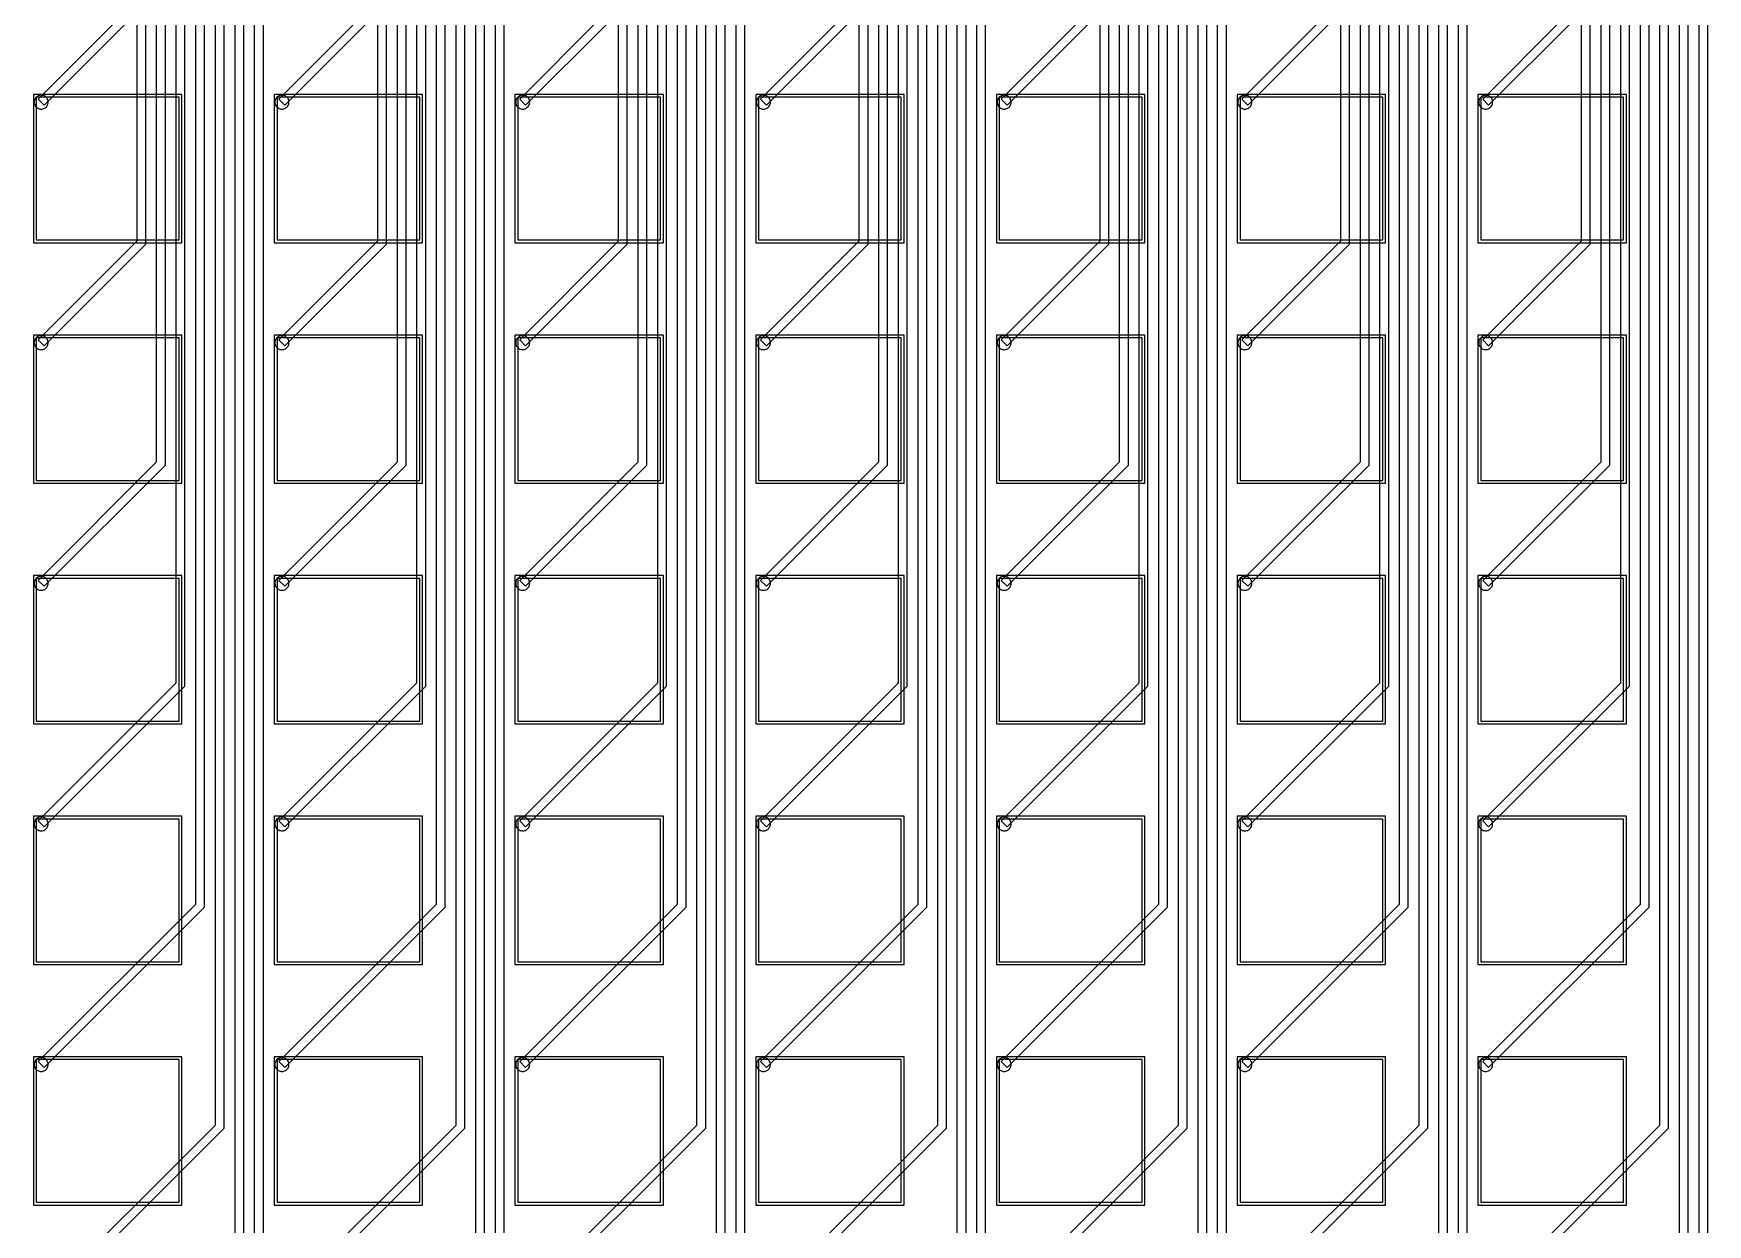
# Model space of a CAD drawing. Header units: metres. Extents: x -534 to 4285, y 130 to 1822.
# Drawn here: x 1290 to 1888, y 701 to 1127 of the extents above; entities that cross this region are included whole.
import ezdxf

# ---------------------------------------------------------------- set-up
doc = ezdxf.new("R2010")
doc.units = ezdxf.units.M
for name, color, linetype in [('Etching', 1, 'CONTINUOUS'), ('EtchingPad', 2, 'CONTINUOUS'), ('Metal1', 4, 'CONTINUOUS'), ('Metal2', 3, 'CONTINUOUS')]:
    doc.layers.add(name, color=color, linetype=linetype)

msp = doc.modelspace()

# ---------------------------------------------------------------- linework, layer by layer
at = {"layer": 'Etching'}
for points in [[(1295.25, 1102.25), (1295.23, 1102.58), (1295.16, 1102.9), (1295.06, 1103.21), (1294.92, 1103.5), (1294.73, 1103.77), (1294.52, 1104.02), (1294.27, 1104.23), (1294, 1104.42), (1293.71, 1104.56), (1293.4, 1104.66), (1293.08, 1104.73), (1292.75, 1104.75), (1292.42, 1104.73), (1292.1, 1104.66), (1291.79, 1104.56), (1291.5, 1104.42), (1291.23, 1104.23), (1290.98, 1104.02), (1290.77, 1103.77), (1290.58, 1103.5), (1290.44, 1103.21), (1290.34, 1102.9), (1290.27, 1102.58), (1290.25, 1102.25), (1290.27, 1101.92), (1290.34, 1101.6), (1290.44, 1101.29), (1290.58, 1101), (1290.77, 1100.73), (1290.98, 1100.48), (1291.23, 1100.27), (1291.5, 1100.08), (1291.79, 1099.94), (1292.1, 1099.84), (1292.42, 1099.77), (1292.75, 1099.75), (1293.08, 1099.77), (1293.4, 1099.84), (1293.71, 1099.94), (1294, 1100.08), (1294.27, 1100.27), (1294.52, 1100.48), (1294.73, 1100.73), (1294.92, 1101), (1295.06, 1101.29), (1295.16, 1101.6), (1295.23, 1101.92), (1295.25, 1102.25)], [(1381.25, 1102.25), (1381.23, 1102.58), (1381.16, 1102.9), (1381.06, 1103.21), (1380.92, 1103.5), (1380.73, 1103.77), (1380.52, 1104.02), (1380.27, 1104.23), (1380, 1104.42), (1379.71, 1104.56), (1379.4, 1104.66), (1379.08, 1104.73), (1378.75, 1104.75), (1378.42, 1104.73), (1378.1, 1104.66), (1377.79, 1104.56), (1377.5, 1104.42), (1377.23, 1104.23), (1376.98, 1104.02), (1376.77, 1103.77), (1376.58, 1103.5), (1376.44, 1103.21), (1376.34, 1102.9), (1376.27, 1102.58), (1376.25, 1102.25), (1376.27, 1101.92), (1376.34, 1101.6), (1376.44, 1101.29), (1376.58, 1101), (1376.77, 1100.73), (1376.98, 1100.48), (1377.23, 1100.27), (1377.5, 1100.08), (1377.79, 1099.94), (1378.1, 1099.84), (1378.42, 1099.77), (1378.75, 1099.75), (1379.08, 1099.77), (1379.4, 1099.84), (1379.71, 1099.94), (1380, 1100.08), (1380.27, 1100.27), (1380.52, 1100.48), (1380.73, 1100.73), (1380.92, 1101), (1381.06, 1101.29), (1381.16, 1101.6), (1381.23, 1101.92), (1381.25, 1102.25)], [(1467.25, 1102.25), (1467.23, 1102.58), (1467.16, 1102.9), (1467.06, 1103.21), (1466.92, 1103.5), (1466.73, 1103.77), (1466.52, 1104.02), (1466.27, 1104.23), (1466, 1104.42), (1465.71, 1104.56), (1465.4, 1104.66), (1465.08, 1104.73), (1464.75, 1104.75), (1464.42, 1104.73), (1464.1, 1104.66), (1463.79, 1104.56), (1463.5, 1104.42), (1463.23, 1104.23), (1462.98, 1104.02), (1462.77, 1103.77), (1462.58, 1103.5), (1462.44, 1103.21), (1462.34, 1102.9), (1462.27, 1102.58), (1462.25, 1102.25), (1462.27, 1101.92), (1462.34, 1101.6), (1462.44, 1101.29), (1462.58, 1101), (1462.77, 1100.73), (1462.98, 1100.48), (1463.23, 1100.27), (1463.5, 1100.08), (1463.79, 1099.94), (1464.1, 1099.84), (1464.42, 1099.77), (1464.75, 1099.75), (1465.08, 1099.77), (1465.4, 1099.84), (1465.71, 1099.94), (1466, 1100.08), (1466.27, 1100.27), (1466.52, 1100.48), (1466.73, 1100.73), (1466.92, 1101), (1467.06, 1101.29), (1467.16, 1101.6), (1467.23, 1101.92), (1467.25, 1102.25)], [(1553.25, 1102.25), (1553.23, 1102.58), (1553.16, 1102.9), (1553.06, 1103.21), (1552.92, 1103.5), (1552.73, 1103.77), (1552.52, 1104.02), (1552.27, 1104.23), (1552, 1104.42), (1551.71, 1104.56), (1551.4, 1104.66), (1551.08, 1104.73), (1550.75, 1104.75), (1550.42, 1104.73), (1550.1, 1104.66), (1549.79, 1104.56), (1549.5, 1104.42), (1549.23, 1104.23), (1548.98, 1104.02), (1548.77, 1103.77), (1548.58, 1103.5), (1548.44, 1103.21), (1548.34, 1102.9), (1548.27, 1102.58), (1548.25, 1102.25), (1548.27, 1101.92), (1548.34, 1101.6), (1548.44, 1101.29), (1548.58, 1101), (1548.77, 1100.73), (1548.98, 1100.48), (1549.23, 1100.27), (1549.5, 1100.08), (1549.79, 1099.94), (1550.1, 1099.84), (1550.42, 1099.77), (1550.75, 1099.75), (1551.08, 1099.77), (1551.4, 1099.84), (1551.71, 1099.94), (1552, 1100.08), (1552.27, 1100.27), (1552.52, 1100.48), (1552.73, 1100.73), (1552.92, 1101), (1553.06, 1101.29), (1553.16, 1101.6), (1553.23, 1101.92), (1553.25, 1102.25)], [(1639.25, 1102.25), (1639.23, 1102.58), (1639.16, 1102.9), (1639.06, 1103.21), (1638.92, 1103.5), (1638.73, 1103.77), (1638.52, 1104.02), (1638.27, 1104.23), (1638, 1104.42), (1637.71, 1104.56), (1637.4, 1104.66), (1637.08, 1104.73), (1636.75, 1104.75), (1636.42, 1104.73), (1636.1, 1104.66), (1635.79, 1104.56), (1635.5, 1104.42), (1635.23, 1104.23), (1634.98, 1104.02), (1634.77, 1103.77), (1634.58, 1103.5), (1634.44, 1103.21), (1634.34, 1102.9), (1634.27, 1102.58), (1634.25, 1102.25), (1634.27, 1101.92), (1634.34, 1101.6), (1634.44, 1101.29), (1634.58, 1101), (1634.77, 1100.73), (1634.98, 1100.48), (1635.23, 1100.27), (1635.5, 1100.08), (1635.79, 1099.94), (1636.1, 1099.84), (1636.42, 1099.77), (1636.75, 1099.75), (1637.08, 1099.77), (1637.4, 1099.84), (1637.71, 1099.94), (1638, 1100.08), (1638.27, 1100.27), (1638.52, 1100.48), (1638.73, 1100.73), (1638.92, 1101), (1639.06, 1101.29), (1639.16, 1101.6), (1639.23, 1101.92), (1639.25, 1102.25)], [(1725.25, 1102.25), (1725.23, 1102.58), (1725.16, 1102.9), (1725.06, 1103.21), (1724.92, 1103.5), (1724.73, 1103.77), (1724.52, 1104.02), (1724.27, 1104.23), (1724, 1104.42), (1723.71, 1104.56), (1723.4, 1104.66), (1723.08, 1104.73), (1722.75, 1104.75), (1722.42, 1104.73), (1722.1, 1104.66), (1721.79, 1104.56), (1721.5, 1104.42), (1721.23, 1104.23), (1720.98, 1104.02), (1720.77, 1103.77), (1720.58, 1103.5), (1720.44, 1103.21), (1720.34, 1102.9), (1720.27, 1102.58), (1720.25, 1102.25), (1720.27, 1101.92), (1720.34, 1101.6), (1720.44, 1101.29), (1720.58, 1101), (1720.77, 1100.73), (1720.98, 1100.48), (1721.23, 1100.27), (1721.5, 1100.08), (1721.79, 1099.94), (1722.1, 1099.84), (1722.42, 1099.77), (1722.75, 1099.75), (1723.08, 1099.77), (1723.4, 1099.84), (1723.71, 1099.94), (1724, 1100.08), (1724.27, 1100.27), (1724.52, 1100.48), (1724.73, 1100.73), (1724.92, 1101), (1725.06, 1101.29), (1725.16, 1101.6), (1725.23, 1101.92), (1725.25, 1102.25)], [(1811.25, 1102.25), (1811.23, 1102.58), (1811.16, 1102.9), (1811.06, 1103.21), (1810.92, 1103.5), (1810.73, 1103.77), (1810.52, 1104.02), (1810.27, 1104.23), (1810, 1104.42), (1809.71, 1104.56), (1809.4, 1104.66), (1809.08, 1104.73), (1808.75, 1104.75), (1808.42, 1104.73), (1808.1, 1104.66), (1807.79, 1104.56), (1807.5, 1104.42), (1807.23, 1104.23), (1806.98, 1104.02), (1806.77, 1103.77), (1806.58, 1103.5), (1806.44, 1103.21), (1806.34, 1102.9), (1806.27, 1102.58), (1806.25, 1102.25), (1806.27, 1101.92), (1806.34, 1101.6), (1806.44, 1101.29), (1806.58, 1101), (1806.77, 1100.73), (1806.98, 1100.48), (1807.23, 1100.27), (1807.5, 1100.08), (1807.79, 1099.94), (1808.1, 1099.84), (1808.42, 1099.77), (1808.75, 1099.75), (1809.08, 1099.77), (1809.4, 1099.84), (1809.71, 1099.94), (1810, 1100.08), (1810.27, 1100.27), (1810.52, 1100.48), (1810.73, 1100.73), (1810.92, 1101), (1811.06, 1101.29), (1811.16, 1101.6), (1811.23, 1101.92), (1811.25, 1102.25)], [(1295.25, 1016.25), (1295.23, 1016.58), (1295.16, 1016.9), (1295.06, 1017.21), (1294.92, 1017.5), (1294.73, 1017.77), (1294.52, 1018.02), (1294.27, 1018.23), (1294, 1018.42), (1293.71, 1018.56), (1293.4, 1018.66), (1293.08, 1018.73), (1292.75, 1018.75), (1292.42, 1018.73), (1292.1, 1018.66), (1291.79, 1018.56), (1291.5, 1018.42), (1291.23, 1018.23), (1290.98, 1018.02), (1290.77, 1017.77), (1290.58, 1017.5), (1290.44, 1017.21), (1290.34, 1016.9), (1290.27, 1016.58), (1290.25, 1016.25), (1290.27, 1015.92), (1290.34, 1015.6), (1290.44, 1015.29), (1290.58, 1015), (1290.77, 1014.73), (1290.98, 1014.48), (1291.23, 1014.27), (1291.5, 1014.08), (1291.79, 1013.94), (1292.1, 1013.84), (1292.42, 1013.77), (1292.75, 1013.75), (1293.08, 1013.77), (1293.4, 1013.84), (1293.71, 1013.94), (1294, 1014.08), (1294.27, 1014.27), (1294.52, 1014.48), (1294.73, 1014.73), (1294.92, 1015), (1295.06, 1015.29), (1295.16, 1015.6), (1295.23, 1015.92), (1295.25, 1016.25)], [(1381.25, 1016.25), (1381.23, 1016.58), (1381.16, 1016.9), (1381.06, 1017.21), (1380.92, 1017.5), (1380.73, 1017.77), (1380.52, 1018.02), (1380.27, 1018.23), (1380, 1018.42), (1379.71, 1018.56), (1379.4, 1018.66), (1379.08, 1018.73), (1378.75, 1018.75), (1378.42, 1018.73), (1378.1, 1018.66), (1377.79, 1018.56), (1377.5, 1018.42), (1377.23, 1018.23), (1376.98, 1018.02), (1376.77, 1017.77), (1376.58, 1017.5), (1376.44, 1017.21), (1376.34, 1016.9), (1376.27, 1016.58), (1376.25, 1016.25), (1376.27, 1015.92), (1376.34, 1015.6), (1376.44, 1015.29), (1376.58, 1015), (1376.77, 1014.73), (1376.98, 1014.48), (1377.23, 1014.27), (1377.5, 1014.08), (1377.79, 1013.94), (1378.1, 1013.84), (1378.42, 1013.77), (1378.75, 1013.75), (1379.08, 1013.77), (1379.4, 1013.84), (1379.71, 1013.94), (1380, 1014.08), (1380.27, 1014.27), (1380.52, 1014.48), (1380.73, 1014.73), (1380.92, 1015), (1381.06, 1015.29), (1381.16, 1015.6), (1381.23, 1015.92), (1381.25, 1016.25)], [(1467.25, 1016.25), (1467.23, 1016.58), (1467.16, 1016.9), (1467.06, 1017.21), (1466.92, 1017.5), (1466.73, 1017.77), (1466.52, 1018.02), (1466.27, 1018.23), (1466, 1018.42), (1465.71, 1018.56), (1465.4, 1018.66), (1465.08, 1018.73), (1464.75, 1018.75), (1464.42, 1018.73), (1464.1, 1018.66), (1463.79, 1018.56), (1463.5, 1018.42), (1463.23, 1018.23), (1462.98, 1018.02), (1462.77, 1017.77), (1462.58, 1017.5), (1462.44, 1017.21), (1462.34, 1016.9), (1462.27, 1016.58), (1462.25, 1016.25), (1462.27, 1015.92), (1462.34, 1015.6), (1462.44, 1015.29), (1462.58, 1015), (1462.77, 1014.73), (1462.98, 1014.48), (1463.23, 1014.27), (1463.5, 1014.08), (1463.79, 1013.94), (1464.1, 1013.84), (1464.42, 1013.77), (1464.75, 1013.75), (1465.08, 1013.77), (1465.4, 1013.84), (1465.71, 1013.94), (1466, 1014.08), (1466.27, 1014.27), (1466.52, 1014.48), (1466.73, 1014.73), (1466.92, 1015), (1467.06, 1015.29), (1467.16, 1015.6), (1467.23, 1015.92), (1467.25, 1016.25)], [(1553.25, 1016.25), (1553.23, 1016.58), (1553.16, 1016.9), (1553.06, 1017.21), (1552.92, 1017.5), (1552.73, 1017.77), (1552.52, 1018.02), (1552.27, 1018.23), (1552, 1018.42), (1551.71, 1018.56), (1551.4, 1018.66), (1551.08, 1018.73), (1550.75, 1018.75), (1550.42, 1018.73), (1550.1, 1018.66), (1549.79, 1018.56), (1549.5, 1018.42), (1549.23, 1018.23), (1548.98, 1018.02), (1548.77, 1017.77), (1548.58, 1017.5), (1548.44, 1017.21), (1548.34, 1016.9), (1548.27, 1016.58), (1548.25, 1016.25), (1548.27, 1015.92), (1548.34, 1015.6), (1548.44, 1015.29), (1548.58, 1015), (1548.77, 1014.73), (1548.98, 1014.48), (1549.23, 1014.27), (1549.5, 1014.08), (1549.79, 1013.94), (1550.1, 1013.84), (1550.42, 1013.77), (1550.75, 1013.75), (1551.08, 1013.77), (1551.4, 1013.84), (1551.71, 1013.94), (1552, 1014.08), (1552.27, 1014.27), (1552.52, 1014.48), (1552.73, 1014.73), (1552.92, 1015), (1553.06, 1015.29), (1553.16, 1015.6), (1553.23, 1015.92), (1553.25, 1016.25)], [(1639.25, 1016.25), (1639.23, 1016.58), (1639.16, 1016.9), (1639.06, 1017.21), (1638.92, 1017.5), (1638.73, 1017.77), (1638.52, 1018.02), (1638.27, 1018.23), (1638, 1018.42), (1637.71, 1018.56), (1637.4, 1018.66), (1637.08, 1018.73), (1636.75, 1018.75), (1636.42, 1018.73), (1636.1, 1018.66), (1635.79, 1018.56), (1635.5, 1018.42), (1635.23, 1018.23), (1634.98, 1018.02), (1634.77, 1017.77), (1634.58, 1017.5), (1634.44, 1017.21), (1634.34, 1016.9), (1634.27, 1016.58), (1634.25, 1016.25), (1634.27, 1015.92), (1634.34, 1015.6), (1634.44, 1015.29), (1634.58, 1015), (1634.77, 1014.73), (1634.98, 1014.48), (1635.23, 1014.27), (1635.5, 1014.08), (1635.79, 1013.94), (1636.1, 1013.84), (1636.42, 1013.77), (1636.75, 1013.75), (1637.08, 1013.77), (1637.4, 1013.84), (1637.71, 1013.94), (1638, 1014.08), (1638.27, 1014.27), (1638.52, 1014.48), (1638.73, 1014.73), (1638.92, 1015), (1639.06, 1015.29), (1639.16, 1015.6), (1639.23, 1015.92), (1639.25, 1016.25)], [(1725.25, 1016.25), (1725.23, 1016.58), (1725.16, 1016.9), (1725.06, 1017.21), (1724.92, 1017.5), (1724.73, 1017.77), (1724.52, 1018.02), (1724.27, 1018.23), (1724, 1018.42), (1723.71, 1018.56), (1723.4, 1018.66), (1723.08, 1018.73), (1722.75, 1018.75), (1722.42, 1018.73), (1722.1, 1018.66), (1721.79, 1018.56), (1721.5, 1018.42), (1721.23, 1018.23), (1720.98, 1018.02), (1720.77, 1017.77), (1720.58, 1017.5), (1720.44, 1017.21), (1720.34, 1016.9), (1720.27, 1016.58), (1720.25, 1016.25), (1720.27, 1015.92), (1720.34, 1015.6), (1720.44, 1015.29), (1720.58, 1015), (1720.77, 1014.73), (1720.98, 1014.48), (1721.23, 1014.27), (1721.5, 1014.08), (1721.79, 1013.94), (1722.1, 1013.84), (1722.42, 1013.77), (1722.75, 1013.75), (1723.08, 1013.77), (1723.4, 1013.84), (1723.71, 1013.94), (1724, 1014.08), (1724.27, 1014.27), (1724.52, 1014.48), (1724.73, 1014.73), (1724.92, 1015), (1725.06, 1015.29), (1725.16, 1015.6), (1725.23, 1015.92), (1725.25, 1016.25)], [(1811.25, 1016.25), (1811.23, 1016.58), (1811.16, 1016.9), (1811.06, 1017.21), (1810.92, 1017.5), (1810.73, 1017.77), (1810.52, 1018.02), (1810.27, 1018.23), (1810, 1018.42), (1809.71, 1018.56), (1809.4, 1018.66), (1809.08, 1018.73), (1808.75, 1018.75), (1808.42, 1018.73), (1808.1, 1018.66), (1807.79, 1018.56), (1807.5, 1018.42), (1807.23, 1018.23), (1806.98, 1018.02), (1806.77, 1017.77), (1806.58, 1017.5), (1806.44, 1017.21), (1806.34, 1016.9), (1806.27, 1016.58), (1806.25, 1016.25), (1806.27, 1015.92), (1806.34, 1015.6), (1806.44, 1015.29), (1806.58, 1015), (1806.77, 1014.73), (1806.98, 1014.48), (1807.23, 1014.27), (1807.5, 1014.08), (1807.79, 1013.94), (1808.1, 1013.84), (1808.42, 1013.77), (1808.75, 1013.75), (1809.08, 1013.77), (1809.4, 1013.84), (1809.71, 1013.94), (1810, 1014.08), (1810.27, 1014.27), (1810.52, 1014.48), (1810.73, 1014.73), (1810.92, 1015), (1811.06, 1015.29), (1811.16, 1015.6), (1811.23, 1015.92), (1811.25, 1016.25)], [(1295.25, 930.25), (1295.23, 930.58), (1295.16, 930.9), (1295.06, 931.21), (1294.92, 931.5), (1294.73, 931.77), (1294.52, 932.02), (1294.27, 932.23), (1294, 932.42), (1293.71, 932.56), (1293.4, 932.66), (1293.08, 932.73), (1292.75, 932.75), (1292.42, 932.73), (1292.1, 932.66), (1291.79, 932.56), (1291.5, 932.42), (1291.23, 932.23), (1290.98, 932.02), (1290.77, 931.77), (1290.58, 931.5), (1290.44, 931.21), (1290.34, 930.9), (1290.27, 930.58), (1290.25, 930.25), (1290.27, 929.92), (1290.34, 929.6), (1290.44, 929.29), (1290.58, 929), (1290.77, 928.73), (1290.98, 928.48), (1291.23, 928.27), (1291.5, 928.08), (1291.79, 927.94), (1292.1, 927.84), (1292.42, 927.77), (1292.75, 927.75), (1293.08, 927.77), (1293.4, 927.84), (1293.71, 927.94), (1294, 928.08), (1294.27, 928.27), (1294.52, 928.48), (1294.73, 928.73), (1294.92, 929), (1295.06, 929.29), (1295.16, 929.6), (1295.23, 929.92), (1295.25, 930.25)], [(1381.25, 930.25), (1381.23, 930.58), (1381.16, 930.9), (1381.06, 931.21), (1380.92, 931.5), (1380.73, 931.77), (1380.52, 932.02), (1380.27, 932.23), (1380, 932.42), (1379.71, 932.56), (1379.4, 932.66), (1379.08, 932.73), (1378.75, 932.75), (1378.42, 932.73), (1378.1, 932.66), (1377.79, 932.56), (1377.5, 932.42), (1377.23, 932.23), (1376.98, 932.02), (1376.77, 931.77), (1376.58, 931.5), (1376.44, 931.21), (1376.34, 930.9), (1376.27, 930.58), (1376.25, 930.25), (1376.27, 929.92), (1376.34, 929.6), (1376.44, 929.29), (1376.58, 929), (1376.77, 928.73), (1376.98, 928.48), (1377.23, 928.27), (1377.5, 928.08), (1377.79, 927.94), (1378.1, 927.84), (1378.42, 927.77), (1378.75, 927.75), (1379.08, 927.77), (1379.4, 927.84), (1379.71, 927.94), (1380, 928.08), (1380.27, 928.27), (1380.52, 928.48), (1380.73, 928.73), (1380.92, 929), (1381.06, 929.29), (1381.16, 929.6), (1381.23, 929.92), (1381.25, 930.25)], [(1467.25, 930.25), (1467.23, 930.58), (1467.16, 930.9), (1467.06, 931.21), (1466.92, 931.5), (1466.73, 931.77), (1466.52, 932.02), (1466.27, 932.23), (1466, 932.42), (1465.71, 932.56), (1465.4, 932.66), (1465.08, 932.73), (1464.75, 932.75), (1464.42, 932.73), (1464.1, 932.66), (1463.79, 932.56), (1463.5, 932.42), (1463.23, 932.23), (1462.98, 932.02), (1462.77, 931.77), (1462.58, 931.5), (1462.44, 931.21), (1462.34, 930.9), (1462.27, 930.58), (1462.25, 930.25), (1462.27, 929.92), (1462.34, 929.6), (1462.44, 929.29), (1462.58, 929), (1462.77, 928.73), (1462.98, 928.48), (1463.23, 928.27), (1463.5, 928.08), (1463.79, 927.94), (1464.1, 927.84), (1464.42, 927.77), (1464.75, 927.75), (1465.08, 927.77), (1465.4, 927.84), (1465.71, 927.94), (1466, 928.08), (1466.27, 928.27), (1466.52, 928.48), (1466.73, 928.73), (1466.92, 929), (1467.06, 929.29), (1467.16, 929.6), (1467.23, 929.92), (1467.25, 930.25)], [(1553.25, 930.25), (1553.23, 930.58), (1553.16, 930.9), (1553.06, 931.21), (1552.92, 931.5), (1552.73, 931.77), (1552.52, 932.02), (1552.27, 932.23), (1552, 932.42), (1551.71, 932.56), (1551.4, 932.66), (1551.08, 932.73), (1550.75, 932.75), (1550.42, 932.73), (1550.1, 932.66), (1549.79, 932.56), (1549.5, 932.42), (1549.23, 932.23), (1548.98, 932.02), (1548.77, 931.77), (1548.58, 931.5), (1548.44, 931.21), (1548.34, 930.9), (1548.27, 930.58), (1548.25, 930.25), (1548.27, 929.92), (1548.34, 929.6), (1548.44, 929.29), (1548.58, 929), (1548.77, 928.73), (1548.98, 928.48), (1549.23, 928.27), (1549.5, 928.08), (1549.79, 927.94), (1550.1, 927.84), (1550.42, 927.77), (1550.75, 927.75), (1551.08, 927.77), (1551.4, 927.84), (1551.71, 927.94), (1552, 928.08), (1552.27, 928.27), (1552.52, 928.48), (1552.73, 928.73), (1552.92, 929), (1553.06, 929.29), (1553.16, 929.6), (1553.23, 929.92), (1553.25, 930.25)], [(1639.25, 930.25), (1639.23, 930.58), (1639.16, 930.9), (1639.06, 931.21), (1638.92, 931.5), (1638.73, 931.77), (1638.52, 932.02), (1638.27, 932.23), (1638, 932.42), (1637.71, 932.56), (1637.4, 932.66), (1637.08, 932.73), (1636.75, 932.75), (1636.42, 932.73), (1636.1, 932.66), (1635.79, 932.56), (1635.5, 932.42), (1635.23, 932.23), (1634.98, 932.02), (1634.77, 931.77), (1634.58, 931.5), (1634.44, 931.21), (1634.34, 930.9), (1634.27, 930.58), (1634.25, 930.25), (1634.27, 929.92), (1634.34, 929.6), (1634.44, 929.29), (1634.58, 929), (1634.77, 928.73), (1634.98, 928.48), (1635.23, 928.27), (1635.5, 928.08), (1635.79, 927.94), (1636.1, 927.84), (1636.42, 927.77), (1636.75, 927.75), (1637.08, 927.77), (1637.4, 927.84), (1637.71, 927.94), (1638, 928.08), (1638.27, 928.27), (1638.52, 928.48), (1638.73, 928.73), (1638.92, 929), (1639.06, 929.29), (1639.16, 929.6), (1639.23, 929.92), (1639.25, 930.25)], [(1725.25, 930.25), (1725.23, 930.58), (1725.16, 930.9), (1725.06, 931.21), (1724.92, 931.5), (1724.73, 931.77), (1724.52, 932.02), (1724.27, 932.23), (1724, 932.42), (1723.71, 932.56), (1723.4, 932.66), (1723.08, 932.73), (1722.75, 932.75), (1722.42, 932.73), (1722.1, 932.66), (1721.79, 932.56), (1721.5, 932.42), (1721.23, 932.23), (1720.98, 932.02), (1720.77, 931.77), (1720.58, 931.5), (1720.44, 931.21), (1720.34, 930.9), (1720.27, 930.58), (1720.25, 930.25), (1720.27, 929.92), (1720.34, 929.6), (1720.44, 929.29), (1720.58, 929), (1720.77, 928.73), (1720.98, 928.48), (1721.23, 928.27), (1721.5, 928.08), (1721.79, 927.94), (1722.1, 927.84), (1722.42, 927.77), (1722.75, 927.75), (1723.08, 927.77), (1723.4, 927.84), (1723.71, 927.94), (1724, 928.08), (1724.27, 928.27), (1724.52, 928.48), (1724.73, 928.73), (1724.92, 929), (1725.06, 929.29), (1725.16, 929.6), (1725.23, 929.92), (1725.25, 930.25)], [(1811.25, 930.25), (1811.23, 930.58), (1811.16, 930.9), (1811.06, 931.21), (1810.92, 931.5), (1810.73, 931.77), (1810.52, 932.02), (1810.27, 932.23), (1810, 932.42), (1809.71, 932.56), (1809.4, 932.66), (1809.08, 932.73), (1808.75, 932.75), (1808.42, 932.73), (1808.1, 932.66), (1807.79, 932.56), (1807.5, 932.42), (1807.23, 932.23), (1806.98, 932.02), (1806.77, 931.77), (1806.58, 931.5), (1806.44, 931.21), (1806.34, 930.9), (1806.27, 930.58), (1806.25, 930.25), (1806.27, 929.92), (1806.34, 929.6), (1806.44, 929.29), (1806.58, 929), (1806.77, 928.73), (1806.98, 928.48), (1807.23, 928.27), (1807.5, 928.08), (1807.79, 927.94), (1808.1, 927.84), (1808.42, 927.77), (1808.75, 927.75), (1809.08, 927.77), (1809.4, 927.84), (1809.71, 927.94), (1810, 928.08), (1810.27, 928.27), (1810.52, 928.48), (1810.73, 928.73), (1810.92, 929), (1811.06, 929.29), (1811.16, 929.6), (1811.23, 929.92), (1811.25, 930.25)], [(1295.25, 844.25), (1295.23, 844.58), (1295.16, 844.9), (1295.06, 845.21), (1294.92, 845.5), (1294.73, 845.77), (1294.52, 846.02), (1294.27, 846.23), (1294, 846.42), (1293.71, 846.56), (1293.4, 846.66), (1293.08, 846.73), (1292.75, 846.75), (1292.42, 846.73), (1292.1, 846.66), (1291.79, 846.56), (1291.5, 846.42), (1291.23, 846.23), (1290.98, 846.02), (1290.77, 845.77), (1290.58, 845.5), (1290.44, 845.21), (1290.34, 844.9), (1290.27, 844.58), (1290.25, 844.25), (1290.27, 843.92), (1290.34, 843.6), (1290.44, 843.29), (1290.58, 843), (1290.77, 842.73), (1290.98, 842.48), (1291.23, 842.27), (1291.5, 842.08), (1291.79, 841.94), (1292.1, 841.84), (1292.42, 841.77), (1292.75, 841.75), (1293.08, 841.77), (1293.4, 841.84), (1293.71, 841.94), (1294, 842.08), (1294.27, 842.27), (1294.52, 842.48), (1294.73, 842.73), (1294.92, 843), (1295.06, 843.29), (1295.16, 843.6), (1295.23, 843.92), (1295.25, 844.25)], [(1381.25, 844.25), (1381.23, 844.58), (1381.16, 844.9), (1381.06, 845.21), (1380.92, 845.5), (1380.73, 845.77), (1380.52, 846.02), (1380.27, 846.23), (1380, 846.42), (1379.71, 846.56), (1379.4, 846.66), (1379.08, 846.73), (1378.75, 846.75), (1378.42, 846.73), (1378.1, 846.66), (1377.79, 846.56), (1377.5, 846.42), (1377.23, 846.23), (1376.98, 846.02), (1376.77, 845.77), (1376.58, 845.5), (1376.44, 845.21), (1376.34, 844.9), (1376.27, 844.58), (1376.25, 844.25), (1376.27, 843.92), (1376.34, 843.6), (1376.44, 843.29), (1376.58, 843), (1376.77, 842.73), (1376.98, 842.48), (1377.23, 842.27), (1377.5, 842.08), (1377.79, 841.94), (1378.1, 841.84), (1378.42, 841.77), (1378.75, 841.75), (1379.08, 841.77), (1379.4, 841.84), (1379.71, 841.94), (1380, 842.08), (1380.27, 842.27), (1380.52, 842.48), (1380.73, 842.73), (1380.92, 843), (1381.06, 843.29), (1381.16, 843.6), (1381.23, 843.92), (1381.25, 844.25)], [(1467.25, 844.25), (1467.23, 844.58), (1467.16, 844.9), (1467.06, 845.21), (1466.92, 845.5), (1466.73, 845.77), (1466.52, 846.02), (1466.27, 846.23), (1466, 846.42), (1465.71, 846.56), (1465.4, 846.66), (1465.08, 846.73), (1464.75, 846.75), (1464.42, 846.73), (1464.1, 846.66), (1463.79, 846.56), (1463.5, 846.42), (1463.23, 846.23), (1462.98, 846.02), (1462.77, 845.77), (1462.58, 845.5), (1462.44, 845.21), (1462.34, 844.9), (1462.27, 844.58), (1462.25, 844.25), (1462.27, 843.92), (1462.34, 843.6), (1462.44, 843.29), (1462.58, 843), (1462.77, 842.73), (1462.98, 842.48), (1463.23, 842.27), (1463.5, 842.08), (1463.79, 841.94), (1464.1, 841.84), (1464.42, 841.77), (1464.75, 841.75), (1465.08, 841.77), (1465.4, 841.84), (1465.71, 841.94), (1466, 842.08), (1466.27, 842.27), (1466.52, 842.48), (1466.73, 842.73), (1466.92, 843), (1467.06, 843.29), (1467.16, 843.6), (1467.23, 843.92), (1467.25, 844.25)], [(1553.25, 844.25), (1553.23, 844.58), (1553.16, 844.9), (1553.06, 845.21), (1552.92, 845.5), (1552.73, 845.77), (1552.52, 846.02), (1552.27, 846.23), (1552, 846.42), (1551.71, 846.56), (1551.4, 846.66), (1551.08, 846.73), (1550.75, 846.75), (1550.42, 846.73), (1550.1, 846.66), (1549.79, 846.56), (1549.5, 846.42), (1549.23, 846.23), (1548.98, 846.02), (1548.77, 845.77), (1548.58, 845.5), (1548.44, 845.21), (1548.34, 844.9), (1548.27, 844.58), (1548.25, 844.25), (1548.27, 843.92), (1548.34, 843.6), (1548.44, 843.29), (1548.58, 843), (1548.77, 842.73), (1548.98, 842.48), (1549.23, 842.27), (1549.5, 842.08), (1549.79, 841.94), (1550.1, 841.84), (1550.42, 841.77), (1550.75, 841.75), (1551.08, 841.77), (1551.4, 841.84), (1551.71, 841.94), (1552, 842.08), (1552.27, 842.27), (1552.52, 842.48), (1552.73, 842.73), (1552.92, 843), (1553.06, 843.29), (1553.16, 843.6), (1553.23, 843.92), (1553.25, 844.25)], [(1639.25, 844.25), (1639.23, 844.58), (1639.16, 844.9), (1639.06, 845.21), (1638.92, 845.5), (1638.73, 845.77), (1638.52, 846.02), (1638.27, 846.23), (1638, 846.42), (1637.71, 846.56), (1637.4, 846.66), (1637.08, 846.73), (1636.75, 846.75), (1636.42, 846.73), (1636.1, 846.66), (1635.79, 846.56), (1635.5, 846.42), (1635.23, 846.23), (1634.98, 846.02), (1634.77, 845.77), (1634.58, 845.5), (1634.44, 845.21), (1634.34, 844.9), (1634.27, 844.58), (1634.25, 844.25), (1634.27, 843.92), (1634.34, 843.6), (1634.44, 843.29), (1634.58, 843), (1634.77, 842.73), (1634.98, 842.48), (1635.23, 842.27), (1635.5, 842.08), (1635.79, 841.94), (1636.1, 841.84), (1636.42, 841.77), (1636.75, 841.75), (1637.08, 841.77), (1637.4, 841.84), (1637.71, 841.94), (1638, 842.08), (1638.27, 842.27), (1638.52, 842.48), (1638.73, 842.73), (1638.92, 843), (1639.06, 843.29), (1639.16, 843.6), (1639.23, 843.92), (1639.25, 844.25)], [(1725.25, 844.25), (1725.23, 844.58), (1725.16, 844.9), (1725.06, 845.21), (1724.92, 845.5), (1724.73, 845.77), (1724.52, 846.02), (1724.27, 846.23), (1724, 846.42), (1723.71, 846.56), (1723.4, 846.66), (1723.08, 846.73), (1722.75, 846.75), (1722.42, 846.73), (1722.1, 846.66), (1721.79, 846.56), (1721.5, 846.42), (1721.23, 846.23), (1720.98, 846.02), (1720.77, 845.77), (1720.58, 845.5), (1720.44, 845.21), (1720.34, 844.9), (1720.27, 844.58), (1720.25, 844.25), (1720.27, 843.92), (1720.34, 843.6), (1720.44, 843.29), (1720.58, 843), (1720.77, 842.73), (1720.98, 842.48), (1721.23, 842.27), (1721.5, 842.08), (1721.79, 841.94), (1722.1, 841.84), (1722.42, 841.77), (1722.75, 841.75), (1723.08, 841.77), (1723.4, 841.84), (1723.71, 841.94), (1724, 842.08), (1724.27, 842.27), (1724.52, 842.48), (1724.73, 842.73), (1724.92, 843), (1725.06, 843.29), (1725.16, 843.6), (1725.23, 843.92), (1725.25, 844.25)], [(1811.25, 844.25), (1811.23, 844.58), (1811.16, 844.9), (1811.06, 845.21), (1810.92, 845.5), (1810.73, 845.77), (1810.52, 846.02), (1810.27, 846.23), (1810, 846.42), (1809.71, 846.56), (1809.4, 846.66), (1809.08, 846.73), (1808.75, 846.75), (1808.42, 846.73), (1808.1, 846.66), (1807.79, 846.56), (1807.5, 846.42), (1807.23, 846.23), (1806.98, 846.02), (1806.77, 845.77), (1806.58, 845.5), (1806.44, 845.21), (1806.34, 844.9), (1806.27, 844.58), (1806.25, 844.25), (1806.27, 843.92), (1806.34, 843.6), (1806.44, 843.29), (1806.58, 843), (1806.77, 842.73), (1806.98, 842.48), (1807.23, 842.27), (1807.5, 842.08), (1807.79, 841.94), (1808.1, 841.84), (1808.42, 841.77), (1808.75, 841.75), (1809.08, 841.77), (1809.4, 841.84), (1809.71, 841.94), (1810, 842.08), (1810.27, 842.27), (1810.52, 842.48), (1810.73, 842.73), (1810.92, 843), (1811.06, 843.29), (1811.16, 843.6), (1811.23, 843.92), (1811.25, 844.25)], [(1295.25, 758.25), (1295.23, 758.58), (1295.16, 758.9), (1295.06, 759.21), (1294.92, 759.5), (1294.73, 759.77), (1294.52, 760.02), (1294.27, 760.23), (1294, 760.42), (1293.71, 760.56), (1293.4, 760.66), (1293.08, 760.73), (1292.75, 760.75), (1292.42, 760.73), (1292.1, 760.66), (1291.79, 760.56), (1291.5, 760.42), (1291.23, 760.23), (1290.98, 760.02), (1290.77, 759.77), (1290.58, 759.5), (1290.44, 759.21), (1290.34, 758.9), (1290.27, 758.58), (1290.25, 758.25), (1290.27, 757.92), (1290.34, 757.6), (1290.44, 757.29), (1290.58, 757), (1290.77, 756.73), (1290.98, 756.48), (1291.23, 756.27), (1291.5, 756.08), (1291.79, 755.94), (1292.1, 755.84), (1292.42, 755.77), (1292.75, 755.75), (1293.08, 755.77), (1293.4, 755.84), (1293.71, 755.94), (1294, 756.08), (1294.27, 756.27), (1294.52, 756.48), (1294.73, 756.73), (1294.92, 757), (1295.06, 757.29), (1295.16, 757.6), (1295.23, 757.92), (1295.25, 758.25)], [(1381.25, 758.25), (1381.23, 758.58), (1381.16, 758.9), (1381.06, 759.21), (1380.92, 759.5), (1380.73, 759.77), (1380.52, 760.02), (1380.27, 760.23), (1380, 760.42), (1379.71, 760.56), (1379.4, 760.66), (1379.08, 760.73), (1378.75, 760.75), (1378.42, 760.73), (1378.1, 760.66), (1377.79, 760.56), (1377.5, 760.42), (1377.23, 760.23), (1376.98, 760.02), (1376.77, 759.77), (1376.58, 759.5), (1376.44, 759.21), (1376.34, 758.9), (1376.27, 758.58), (1376.25, 758.25), (1376.27, 757.92), (1376.34, 757.6), (1376.44, 757.29), (1376.58, 757), (1376.77, 756.73), (1376.98, 756.48), (1377.23, 756.27), (1377.5, 756.08), (1377.79, 755.94), (1378.1, 755.84), (1378.42, 755.77), (1378.75, 755.75), (1379.08, 755.77), (1379.4, 755.84), (1379.71, 755.94), (1380, 756.08), (1380.27, 756.27), (1380.52, 756.48), (1380.73, 756.73), (1380.92, 757), (1381.06, 757.29), (1381.16, 757.6), (1381.23, 757.92), (1381.25, 758.25)], [(1467.25, 758.25), (1467.23, 758.58), (1467.16, 758.9), (1467.06, 759.21), (1466.92, 759.5), (1466.73, 759.77), (1466.52, 760.02), (1466.27, 760.23), (1466, 760.42), (1465.71, 760.56), (1465.4, 760.66), (1465.08, 760.73), (1464.75, 760.75), (1464.42, 760.73), (1464.1, 760.66), (1463.79, 760.56), (1463.5, 760.42), (1463.23, 760.23), (1462.98, 760.02), (1462.77, 759.77), (1462.58, 759.5), (1462.44, 759.21), (1462.34, 758.9), (1462.27, 758.58), (1462.25, 758.25), (1462.27, 757.92), (1462.34, 757.6), (1462.44, 757.29), (1462.58, 757), (1462.77, 756.73), (1462.98, 756.48), (1463.23, 756.27), (1463.5, 756.08), (1463.79, 755.94), (1464.1, 755.84), (1464.42, 755.77), (1464.75, 755.75), (1465.08, 755.77), (1465.4, 755.84), (1465.71, 755.94), (1466, 756.08), (1466.27, 756.27), (1466.52, 756.48), (1466.73, 756.73), (1466.92, 757), (1467.06, 757.29), (1467.16, 757.6), (1467.23, 757.92), (1467.25, 758.25)], [(1553.25, 758.25), (1553.23, 758.58), (1553.16, 758.9), (1553.06, 759.21), (1552.92, 759.5), (1552.73, 759.77), (1552.52, 760.02), (1552.27, 760.23), (1552, 760.42), (1551.71, 760.56), (1551.4, 760.66), (1551.08, 760.73), (1550.75, 760.75), (1550.42, 760.73), (1550.1, 760.66), (1549.79, 760.56), (1549.5, 760.42), (1549.23, 760.23), (1548.98, 760.02), (1548.77, 759.77), (1548.58, 759.5), (1548.44, 759.21), (1548.34, 758.9), (1548.27, 758.58), (1548.25, 758.25), (1548.27, 757.92), (1548.34, 757.6), (1548.44, 757.29), (1548.58, 757), (1548.77, 756.73), (1548.98, 756.48), (1549.23, 756.27), (1549.5, 756.08), (1549.79, 755.94), (1550.1, 755.84), (1550.42, 755.77), (1550.75, 755.75), (1551.08, 755.77), (1551.4, 755.84), (1551.71, 755.94), (1552, 756.08), (1552.27, 756.27), (1552.52, 756.48), (1552.73, 756.73), (1552.92, 757), (1553.06, 757.29), (1553.16, 757.6), (1553.23, 757.92), (1553.25, 758.25)], [(1639.25, 758.25), (1639.23, 758.58), (1639.16, 758.9), (1639.06, 759.21), (1638.92, 759.5), (1638.73, 759.77), (1638.52, 760.02), (1638.27, 760.23), (1638, 760.42), (1637.71, 760.56), (1637.4, 760.66), (1637.08, 760.73), (1636.75, 760.75), (1636.42, 760.73), (1636.1, 760.66), (1635.79, 760.56), (1635.5, 760.42), (1635.23, 760.23), (1634.98, 760.02), (1634.77, 759.77), (1634.58, 759.5), (1634.44, 759.21), (1634.34, 758.9), (1634.27, 758.58), (1634.25, 758.25), (1634.27, 757.92), (1634.34, 757.6), (1634.44, 757.29), (1634.58, 757), (1634.77, 756.73), (1634.98, 756.48), (1635.23, 756.27), (1635.5, 756.08), (1635.79, 755.94), (1636.1, 755.84), (1636.42, 755.77), (1636.75, 755.75), (1637.08, 755.77), (1637.4, 755.84), (1637.71, 755.94), (1638, 756.08), (1638.27, 756.27), (1638.52, 756.48), (1638.73, 756.73), (1638.92, 757), (1639.06, 757.29), (1639.16, 757.6), (1639.23, 757.92), (1639.25, 758.25)], [(1725.25, 758.25), (1725.23, 758.58), (1725.16, 758.9), (1725.06, 759.21), (1724.92, 759.5), (1724.73, 759.77), (1724.52, 760.02), (1724.27, 760.23), (1724, 760.42), (1723.71, 760.56), (1723.4, 760.66), (1723.08, 760.73), (1722.75, 760.75), (1722.42, 760.73), (1722.1, 760.66), (1721.79, 760.56), (1721.5, 760.42), (1721.23, 760.23), (1720.98, 760.02), (1720.77, 759.77), (1720.58, 759.5), (1720.44, 759.21), (1720.34, 758.9), (1720.27, 758.58), (1720.25, 758.25), (1720.27, 757.92), (1720.34, 757.6), (1720.44, 757.29), (1720.58, 757), (1720.77, 756.73), (1720.98, 756.48), (1721.23, 756.27), (1721.5, 756.08), (1721.79, 755.94), (1722.1, 755.84), (1722.42, 755.77), (1722.75, 755.75), (1723.08, 755.77), (1723.4, 755.84), (1723.71, 755.94), (1724, 756.08), (1724.27, 756.27), (1724.52, 756.48), (1724.73, 756.73), (1724.92, 757), (1725.06, 757.29), (1725.16, 757.6), (1725.23, 757.92), (1725.25, 758.25)], [(1811.25, 758.25), (1811.23, 758.58), (1811.16, 758.9), (1811.06, 759.21), (1810.92, 759.5), (1810.73, 759.77), (1810.52, 760.02), (1810.27, 760.23), (1810, 760.42), (1809.71, 760.56), (1809.4, 760.66), (1809.08, 760.73), (1808.75, 760.75), (1808.42, 760.73), (1808.1, 760.66), (1807.79, 760.56), (1807.5, 760.42), (1807.23, 760.23), (1806.98, 760.02), (1806.77, 759.77), (1806.58, 759.5), (1806.44, 759.21), (1806.34, 758.9), (1806.27, 758.58), (1806.25, 758.25), (1806.27, 757.92), (1806.34, 757.6), (1806.44, 757.29), (1806.58, 757), (1806.77, 756.73), (1806.98, 756.48), (1807.23, 756.27), (1807.5, 756.08), (1807.79, 755.94), (1808.1, 755.84), (1808.42, 755.77), (1808.75, 755.75), (1809.08, 755.77), (1809.4, 755.84), (1809.71, 755.94), (1810, 756.08), (1810.27, 756.27), (1810.52, 756.48), (1810.73, 756.73), (1810.92, 757), (1811.06, 757.29), (1811.16, 757.6), (1811.23, 757.92), (1811.25, 758.25)]]:
    msp.add_lwpolyline(points, close=True, dxfattribs=at)
at = {"layer": 'EtchingPad'}
for points in [[(1291, 1053), (1342, 1053), (1342, 1104), (1291, 1104), (1291, 1053)], [(1377, 1053), (1428, 1053), (1428, 1104), (1377, 1104), (1377, 1053)], [(1463, 1053), (1514, 1053), (1514, 1104), (1463, 1104), (1463, 1053)], [(1549, 1053), (1600, 1053), (1600, 1104), (1549, 1104), (1549, 1053)], [(1635, 1053), (1686, 1053), (1686, 1104), (1635, 1104), (1635, 1053)], [(1721, 1053), (1772, 1053), (1772, 1104), (1721, 1104), (1721, 1053)], [(1807, 1053), (1858, 1053), (1858, 1104), (1807, 1104), (1807, 1053)], [(1291, 967), (1342, 967), (1342, 1018), (1291, 1018), (1291, 967)], [(1377, 967), (1428, 967), (1428, 1018), (1377, 1018), (1377, 967)], [(1463, 967), (1514, 967), (1514, 1018), (1463, 1018), (1463, 967)], [(1549, 967), (1600, 967), (1600, 1018), (1549, 1018), (1549, 967)], [(1635, 967), (1686, 967), (1686, 1018), (1635, 1018), (1635, 967)], [(1721, 967), (1772, 967), (1772, 1018), (1721, 1018), (1721, 967)], [(1807, 967), (1858, 967), (1858, 1018), (1807, 1018), (1807, 967)], [(1291, 881), (1342, 881), (1342, 932), (1291, 932), (1291, 881)], [(1377, 881), (1428, 881), (1428, 932), (1377, 932), (1377, 881)], [(1463, 881), (1514, 881), (1514, 932), (1463, 932), (1463, 881)], [(1549, 881), (1600, 881), (1600, 932), (1549, 932), (1549, 881)], [(1635, 881), (1686, 881), (1686, 932), (1635, 932), (1635, 881)], [(1721, 881), (1772, 881), (1772, 932), (1721, 932), (1721, 881)], [(1807, 881), (1858, 881), (1858, 932), (1807, 932), (1807, 881)], [(1291, 795), (1342, 795), (1342, 846), (1291, 846), (1291, 795)], [(1377, 795), (1428, 795), (1428, 846), (1377, 846), (1377, 795)], [(1463, 795), (1514, 795), (1514, 846), (1463, 846), (1463, 795)], [(1549, 795), (1600, 795), (1600, 846), (1549, 846), (1549, 795)], [(1635, 795), (1686, 795), (1686, 846), (1635, 846), (1635, 795)], [(1721, 795), (1772, 795), (1772, 846), (1721, 846), (1721, 795)], [(1807, 795), (1858, 795), (1858, 846), (1807, 846), (1807, 795)], [(1291, 709), (1342, 709), (1342, 760), (1291, 760), (1291, 709)], [(1377, 709), (1428, 709), (1428, 760), (1377, 760), (1377, 709)], [(1463, 709), (1514, 709), (1514, 760), (1463, 760), (1463, 709)], [(1549, 709), (1600, 709), (1600, 760), (1549, 760), (1549, 709)], [(1635, 709), (1686, 709), (1686, 760), (1635, 760), (1635, 709)], [(1721, 709), (1772, 709), (1772, 760), (1721, 760), (1721, 709)], [(1807, 709), (1858, 709), (1858, 760), (1807, 760), (1807, 709)]]:
    msp.add_lwpolyline(points, close=True, dxfattribs=at)
at = {"layer": 'Metal1'}
for points in [[(1372, 1522.5), (1372, 577.38), (1293.81, 499.19), (1291.69, 501.31), (1369, 578.62), (1369, 1522.5)], [(1365, 1522.5), (1365, 656.38), (1293.81, 585.19), (1291.69, 587.31), (1362, 657.62), (1362, 1522.5)], [(1358, 1522.5), (1358, 735.38), (1293.81, 671.19), (1291.69, 673.31), (1355, 736.62), (1355, 1522.5)], [(1351, 1522.5), (1351, 814.38), (1293.81, 757.19), (1291.69, 759.31), (1348, 815.62), (1348, 1522.5)], [(1344, 1522.5), (1344, 893.38), (1293.81, 843.19), (1291.69, 845.31), (1341, 894.62), (1341, 1522.5)], [(1337, 1522.5), (1337, 972.38), (1293.81, 929.19), (1291.69, 931.31), (1334, 973.62), (1334, 1522.5)], [(1330, 1522.5), (1330, 1051.38), (1293.81, 1015.19), (1291.69, 1017.31), (1327, 1052.62), (1327, 1522.5)], [(1323, 1522.5), (1323, 1130.38), (1293.81, 1101.19), (1291.69, 1103.31), (1320, 1131.62), (1320, 1522.5)], [(1458, 1522.5), (1458, 577.38), (1379.81, 499.19), (1377.69, 501.31), (1455, 578.62), (1455, 1522.5)], [(1451, 1522.5), (1451, 656.38), (1379.81, 585.19), (1377.69, 587.31), (1448, 657.62), (1448, 1522.5)], [(1444, 1522.5), (1444, 735.38), (1379.81, 671.19), (1377.69, 673.31), (1441, 736.62), (1441, 1522.5)], [(1437, 1522.5), (1437, 814.38), (1379.81, 757.19), (1377.69, 759.31), (1434, 815.62), (1434, 1522.5)], [(1430, 1522.5), (1430, 893.38), (1379.81, 843.19), (1377.69, 845.31), (1427, 894.62), (1427, 1522.5)], [(1423, 1522.5), (1423, 972.38), (1379.81, 929.19), (1377.69, 931.31), (1420, 973.62), (1420, 1522.5)], [(1416, 1522.5), (1416, 1051.38), (1379.81, 1015.19), (1377.69, 1017.31), (1413, 1052.62), (1413, 1522.5)], [(1409, 1522.5), (1409, 1130.38), (1379.81, 1101.19), (1377.69, 1103.31), (1406, 1131.62), (1406, 1522.5)], [(1544, 1522.5), (1544, 577.38), (1465.81, 499.19), (1463.69, 501.31), (1541, 578.62), (1541, 1522.5)], [(1537, 1522.5), (1537, 656.38), (1465.81, 585.19), (1463.69, 587.31), (1534, 657.62), (1534, 1522.5)], [(1530, 1522.5), (1530, 735.38), (1465.81, 671.19), (1463.69, 673.31), (1527, 736.62), (1527, 1522.5)], [(1523, 1522.5), (1523, 814.38), (1465.81, 757.19), (1463.69, 759.31), (1520, 815.62), (1520, 1522.5)], [(1516, 1522.5), (1516, 893.38), (1465.81, 843.19), (1463.69, 845.31), (1513, 894.62), (1513, 1522.5)], [(1509, 1522.5), (1509, 972.38), (1465.81, 929.19), (1463.69, 931.31), (1506, 973.62), (1506, 1522.5)], [(1502, 1522.5), (1502, 1051.38), (1465.81, 1015.19), (1463.69, 1017.31), (1499, 1052.62), (1499, 1522.5)], [(1495, 1522.5), (1495, 1130.38), (1465.81, 1101.19), (1463.69, 1103.31), (1492, 1131.62), (1492, 1522.5)], [(1630, 1522.5), (1630, 577.38), (1551.81, 499.19), (1549.69, 501.31), (1627, 578.62), (1627, 1522.5)], [(1623, 1522.5), (1623, 656.38), (1551.81, 585.19), (1549.69, 587.31), (1620, 657.62), (1620, 1522.5)], [(1616, 1522.5), (1616, 735.38), (1551.81, 671.19), (1549.69, 673.31), (1613, 736.62), (1613, 1522.5)], [(1609, 1522.5), (1609, 814.38), (1551.81, 757.19), (1549.69, 759.31), (1606, 815.62), (1606, 1522.5)], [(1602, 1522.5), (1602, 893.38), (1551.81, 843.19), (1549.69, 845.31), (1599, 894.62), (1599, 1522.5)], [(1595, 1522.5), (1595, 972.38), (1551.81, 929.19), (1549.69, 931.31), (1592, 973.62), (1592, 1522.5)], [(1588, 1522.5), (1588, 1051.38), (1551.81, 1015.19), (1549.69, 1017.31), (1585, 1052.62), (1585, 1522.5)], [(1581, 1522.5), (1581, 1130.38), (1551.81, 1101.19), (1549.69, 1103.31), (1578, 1131.62), (1578, 1522.5)], [(1716, 1522.5), (1716, 577.38), (1637.81, 499.19), (1635.69, 501.31), (1713, 578.62), (1713, 1522.5)], [(1709, 1522.5), (1709, 656.38), (1637.81, 585.19), (1635.69, 587.31), (1706, 657.62), (1706, 1522.5)], [(1702, 1522.5), (1702, 735.38), (1637.81, 671.19), (1635.69, 673.31), (1699, 736.62), (1699, 1522.5)], [(1695, 1522.5), (1695, 814.38), (1637.81, 757.19), (1635.69, 759.31), (1692, 815.62), (1692, 1522.5)], [(1688, 1522.5), (1688, 893.38), (1637.81, 843.19), (1635.69, 845.31), (1685, 894.62), (1685, 1522.5)], [(1681, 1522.5), (1681, 972.38), (1637.81, 929.19), (1635.69, 931.31), (1678, 973.62), (1678, 1522.5)], [(1674, 1522.5), (1674, 1051.38), (1637.81, 1015.19), (1635.69, 1017.31), (1671, 1052.62), (1671, 1522.5)], [(1667, 1522.5), (1667, 1130.38), (1637.81, 1101.19), (1635.69, 1103.31), (1664, 1131.62), (1664, 1522.5)], [(1802, 1522.5), (1802, 577.38), (1723.81, 499.19), (1721.69, 501.31), (1799, 578.62), (1799, 1522.5)], [(1795, 1522.5), (1795, 656.38), (1723.81, 585.19), (1721.69, 587.31), (1792, 657.62), (1792, 1522.5)], [(1788, 1522.5), (1788, 735.38), (1723.81, 671.19), (1721.69, 673.31), (1785, 736.62), (1785, 1522.5)], [(1781, 1522.5), (1781, 814.38), (1723.81, 757.19), (1721.69, 759.31), (1778, 815.62), (1778, 1522.5)], [(1774, 1522.5), (1774, 893.38), (1723.81, 843.19), (1721.69, 845.31), (1771, 894.62), (1771, 1522.5)], [(1767, 1522.5), (1767, 972.38), (1723.81, 929.19), (1721.69, 931.31), (1764, 973.62), (1764, 1522.5)], [(1760, 1522.5), (1760, 1051.38), (1723.81, 1015.19), (1721.69, 1017.31), (1757, 1052.62), (1757, 1522.5)], [(1753, 1522.5), (1753, 1130.38), (1723.81, 1101.19), (1721.69, 1103.31), (1750, 1131.62), (1750, 1522.5)], [(1888, 1522.5), (1888, 577.38), (1809.81, 499.19), (1807.69, 501.31), (1885, 578.62), (1885, 1522.5)], [(1881, 1522.5), (1881, 656.38), (1809.81, 585.19), (1807.69, 587.31), (1878, 657.62), (1878, 1522.5)], [(1874, 1522.5), (1874, 735.38), (1809.81, 671.19), (1807.69, 673.31), (1871, 736.62), (1871, 1522.5)], [(1867, 1522.5), (1867, 814.38), (1809.81, 757.19), (1807.69, 759.31), (1864, 815.62), (1864, 1522.5)], [(1860, 1522.5), (1860, 893.38), (1809.81, 843.19), (1807.69, 845.31), (1857, 894.62), (1857, 1522.5)], [(1853, 1522.5), (1853, 972.38), (1809.81, 929.19), (1807.69, 931.31), (1850, 973.62), (1850, 1522.5)], [(1846, 1522.5), (1846, 1051.38), (1809.81, 1015.19), (1807.69, 1017.31), (1843, 1052.62), (1843, 1522.5)], [(1839, 1522.5), (1839, 1130.38), (1809.81, 1101.19), (1807.69, 1103.31), (1836, 1131.62), (1836, 1522.5)]]:
    msp.add_lwpolyline(points, close=True, dxfattribs=at)
at = {"layer": 'Metal2'}
for points in [[(1290, 1052), (1343, 1052), (1343, 1105), (1290, 1105), (1290, 1052)], [(1376, 1052), (1429, 1052), (1429, 1105), (1376, 1105), (1376, 1052)], [(1462, 1052), (1515, 1052), (1515, 1105), (1462, 1105), (1462, 1052)], [(1548, 1052), (1601, 1052), (1601, 1105), (1548, 1105), (1548, 1052)], [(1634, 1052), (1687, 1052), (1687, 1105), (1634, 1105), (1634, 1052)], [(1720, 1052), (1773, 1052), (1773, 1105), (1720, 1105), (1720, 1052)], [(1806, 1052), (1859, 1052), (1859, 1105), (1806, 1105), (1806, 1052)], [(1290, 966), (1343, 966), (1343, 1019), (1290, 1019), (1290, 966)], [(1376, 966), (1429, 966), (1429, 1019), (1376, 1019), (1376, 966)], [(1462, 966), (1515, 966), (1515, 1019), (1462, 1019), (1462, 966)], [(1548, 966), (1601, 966), (1601, 1019), (1548, 1019), (1548, 966)], [(1634, 966), (1687, 966), (1687, 1019), (1634, 1019), (1634, 966)], [(1720, 966), (1773, 966), (1773, 1019), (1720, 1019), (1720, 966)], [(1806, 966), (1859, 966), (1859, 1019), (1806, 1019), (1806, 966)], [(1290, 880), (1343, 880), (1343, 933), (1290, 933), (1290, 880)], [(1376, 880), (1429, 880), (1429, 933), (1376, 933), (1376, 880)], [(1462, 880), (1515, 880), (1515, 933), (1462, 933), (1462, 880)], [(1548, 880), (1601, 880), (1601, 933), (1548, 933), (1548, 880)], [(1634, 880), (1687, 880), (1687, 933), (1634, 933), (1634, 880)], [(1720, 880), (1773, 880), (1773, 933), (1720, 933), (1720, 880)], [(1806, 880), (1859, 880), (1859, 933), (1806, 933), (1806, 880)], [(1290, 794), (1343, 794), (1343, 847), (1290, 847), (1290, 794)], [(1376, 794), (1429, 794), (1429, 847), (1376, 847), (1376, 794)], [(1462, 794), (1515, 794), (1515, 847), (1462, 847), (1462, 794)], [(1548, 794), (1601, 794), (1601, 847), (1548, 847), (1548, 794)], [(1634, 794), (1687, 794), (1687, 847), (1634, 847), (1634, 794)], [(1720, 794), (1773, 794), (1773, 847), (1720, 847), (1720, 794)], [(1806, 794), (1859, 794), (1859, 847), (1806, 847), (1806, 794)], [(1290, 708), (1343, 708), (1343, 761), (1290, 761), (1290, 708)], [(1376, 708), (1429, 708), (1429, 761), (1376, 761), (1376, 708)], [(1462, 708), (1515, 708), (1515, 761), (1462, 761), (1462, 708)], [(1548, 708), (1601, 708), (1601, 761), (1548, 761), (1548, 708)], [(1634, 708), (1687, 708), (1687, 761), (1634, 761), (1634, 708)], [(1720, 708), (1773, 708), (1773, 761), (1720, 761), (1720, 708)], [(1806, 708), (1859, 708), (1859, 761), (1806, 761), (1806, 708)]]:
    msp.add_lwpolyline(points, close=True, dxfattribs=at)

doc.saveas('drawing.dxf')
